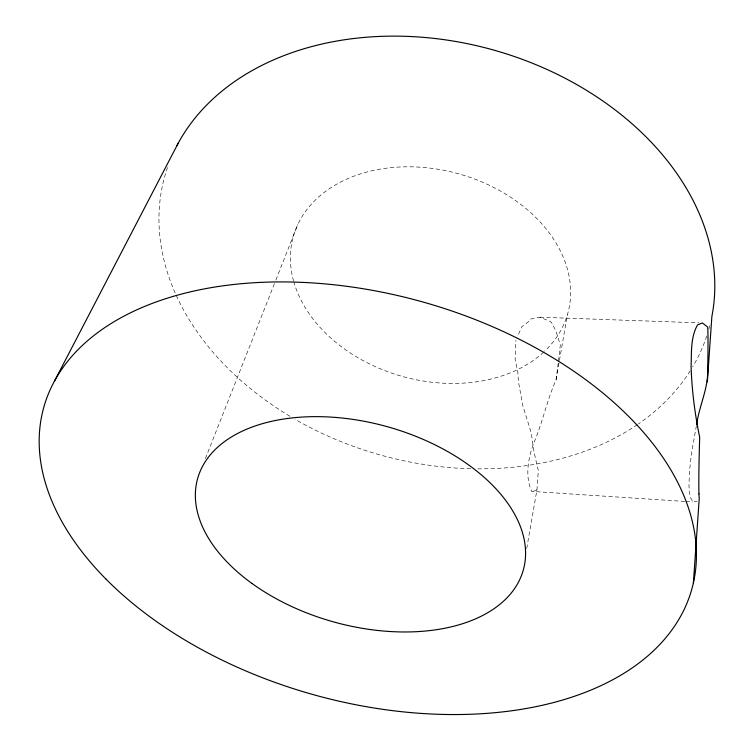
<?xml version="1.0" encoding="UTF-8"?>
<svg xmlns="http://www.w3.org/2000/svg" width="752" height="752" viewBox="0 0 752 752"><rect width="100%" height="100%" fill="white"/><g stroke="black" fill="none" stroke-linecap="round" stroke-linejoin="round"><path stroke-width="0.56" stroke-dasharray="3.76 2.82" d="M526.729 548.434L536.947 489.768L538.31 470.583L534.061 452.234L531.297 433.039L522.847 405.798L518.391 381.499L517.865 372.569L515.129 359.08L515.9 340.383M558.435 361.28L560.325 345.018L555.925 330.946L551.639 322.711L550.238 321.452L539.983 317.222L530.893 318.97L528.036 322.072L521.766 326.763L517.705 336.191M684.705 501.434L531.72 491.394C524.924 476.524 528.064 459.218 533.347 444.075C542.164 424.081 546.394 402.405 555.032 382.289L556.085 379.769L558.294 362.445M556.085 379.769L559.253 361.562M559.45 360.424L567.375 314.881M696.408 425.698L691.511 453.155L689.462 471.476L688.964 486.384L690.101 496.837L692.883 501.969L697.198 501.161M205.39 458.541L275.429 281.135M275.862 280.054L297.773 224.547M536.947 489.768L536.138 490.624L531.72 491.394M539.983 317.222L698.928 322.843M685.88 501.509L692.883 501.969M293.562 280.966A142.523 105.148 15.7 0 1 458.748 173.844A142.523 105.148 15.7 0 1 544.608 351.222M543.771 352.011A142.523 105.148 15.7 0 1 402.264 376.404A142.523 105.148 15.7 0 1 293.872 282.066M706.767 335.984A282.592 210.24 15.7 0 1 692.658 366.863M690.242 370.811A282.592 210.24 15.7 0 1 638.429 423.912M637.47 424.57A282.592 210.24 15.7 0 1 476.467 468.834M470.649 468.731A282.592 210.24 15.7 0 1 295.01 419.259M289.905 416.251A282.592 210.24 15.7 0 1 167.94 166.22M709.785 325.757A282.592 210.24 15.7 0 1 708.854 329.188"/><path stroke-width="1.13" d="M696.653 424.551C699.191 405.713 708.544 388.06 707.679 368.875A89.939 2.876 -87.7 0 0 707.698 327.12L702.434 322.965L697.536 324.92C690.402 337.545 691.652 352.632 691.079 366.609C691.859 390.401 694.876 414.061 699.689 437.373L699.614 439.459A89.939 2.876 -87.7 0 0 698.946 493.942M693.382 582.913L699.228 498.632L698.956 493.914M707.331 381.922L711.871 316.507A282.592 210.24 15.7 0 0 506.557 53.928A282.592 210.24 15.7 0 0 176.908 145.625M54.529 380.991L178.027 143.529M252.052 583.496A169.134 101.229 15.7 0 0 522.527 572.592A169.134 101.229 15.7 0 0 306.825 416.824A169.134 101.229 15.7 0 0 252.052 583.496M106.088 579.2A336.52 203.82 15.7 0 0 670.784 631.473A336.52 203.82 15.7 0 0 326.528 284.03A336.52 203.82 15.7 0 0 106.088 579.2"/></g></svg>
